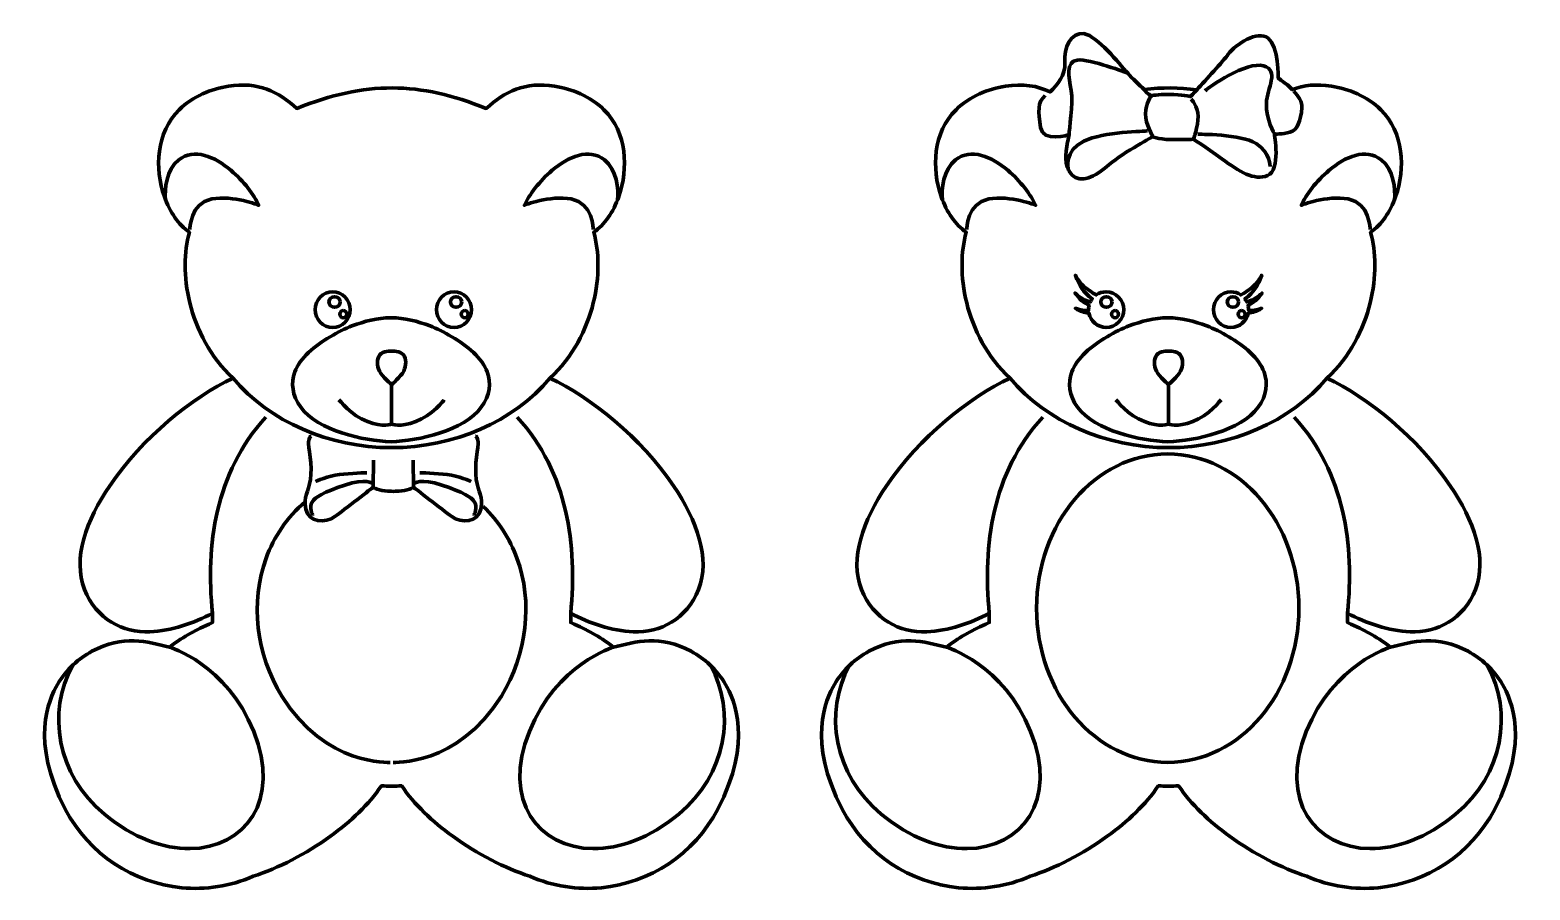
# Model space of a CAD drawing. Header units: centimetres. Extents: x -26.3 to 26.3, y -15.1 to 15.1.
import ezdxf

# ---------------------------------------------------------------- set-up
doc = ezdxf.new("R2010")
doc.units = ezdxf.units.CM
doc.header["$MEASUREMENT"] = 0
doc.layers.add('Camada 1', color=7, linetype='Continuous')

msp = doc.modelspace()

# ---------------------------------------------------------------- linework, layer by layer
at = {"layer": 'Camada 1', "color": 240, "lineweight": 200}
for centre, major_axis, ratio in [((-15.71075, 5.30932), (0, 0.62367), 0.98981833), ((-11.44481, 5.30932), (0, 0.62367), 0.98981833), ((-15.64077, 5.57872), (0.1994, 0), 0.92552658), ((-15.33741, 5.15022), (0, 0.12515), 0.96620056), ((-11.37482, 5.57872), (0.19941, 0), 0.92548017), ((-11.07147, 5.15022), (0, 0.12515), 0.96620056), ((11.46176, 5.57872), (0.1994, 0), 0.92552658), ((11.76511, 5.15022), (0, 0.12515), 0.96612066), ((15.90584, 5.57872), (0.1994, 0), 0.92552658), ((16.20919, 5.15022), (0, 0.12515), 0.96612066), ((13.61484, -5.16536), (0, 5.41199), 0.85096055)]:
    msp.add_ellipse(centre, major_axis=major_axis, ratio=ratio, dxfattribs=at)
for points, knots in [([(13.64033, -11.41958), (13.51941, -11.41392), (13.40065, -11.40826), (13.28185, -11.4026), (13.28185, -11.4026), (12.84806, -12.04671), (12.20995, -12.65369), (11.49179, -13.17327), (11.49179, -13.17327), (10.63325, -13.79436), (9.66017, -14.29066), (8.78465, -14.57613), (8.78465, -14.57613), (7.96852, -14.93315), (7.10597, -15.05696), (6.27202, -14.97637), (6.27202, -14.97637), (4.58556, -14.81335), (3.0159, -13.81426), (2.1831, -12.21716), (2.1831, -12.21716), (0.94425, -9.8413), (1.60029, -8.37231), (1.91148, -7.84335), (1.91148, -7.84335), (2.22266, -7.31438), (2.65742, -6.93431), (3.12092, -6.68197), (3.12092, -6.68197), (4.2113, -6.08823), (5.06068, -6.34192), (5.8423, -6.53246), (5.8423, -6.53246), (6.41383, -6.10878), (6.71305, -5.96254), (7.34846, -5.67541), (7.34846, -5.67541), (7.34846, -5.56512), (7.34846, -5.45478), (7.34846, -5.34448), (7.34846, -5.34448), (6.70762, -5.693), (5.90749, -5.96601), (5.15066, -5.99637), (5.15066, -5.99637), (4.20449, -6.03435), (3.27559, -5.55265), (2.86023, -4.50637), (2.86023, -4.50637), (2.43286, -3.42978), (2.9208, -2.07982), (3.74252, -0.87038), (3.74252, -0.87038), (4.88908, 0.81723), (6.6544, 2.2455), (8.0782, 2.90285), (8.0782, 2.90285), (7.2748, 3.64648), (6.78693, 4.60339), (6.55514, 5.54718), (6.55514, 5.54718), (6.33278, 6.45268), (6.34602, 7.34617), (6.54241, 8.02784), (6.54241, 8.02784), (6.16657, 8.2711), (5.85334, 8.73026), (5.66258, 9.27619), (5.66258, 9.27619), (5.31757, 10.26339), (5.37279, 11.53441), (6.18177, 12.32565), (6.18177, 12.32565), (6.66101, 12.79439), (7.31683, 13.05397), (7.91379, 13.15095), (7.91379, 13.15095), (8.53435, 13.25177), (9.03892, 13.16449), (9.48222, 12.95187), (9.48222, 12.95187), (9.74549, 13.18547), (10.03235, 13.5488), (10.00449, 13.98082), (10.00449, 13.98082), (9.97055, 14.5069), (10.18687, 15.02455), (10.67481, 14.99908), (10.67481, 14.99908), (11.15001, 14.89725), (11.90523, 13.95534), (12.21068, 13.60745), (12.21068, 13.60745), (12.37882, 13.41595), (12.61373, 13.19624), (12.79102, 13.03734), (12.79102, 13.03734), (13.411, 13.11046), (14.0189, 13.10457), (14.63523, 13.02072), (14.63523, 13.02072), (14.95653, 13.3705), (15.54654, 14.019), (15.7405, 14.27357), (15.7405, 14.27357), (16.01204, 14.62994), (16.76726, 15.12211), (17.14059, 14.83359), (17.14059, 14.83359), (17.51393, 14.54508), (17.49696, 13.4335), (17.49696, 13.4335), (17.49696, 13.4335), (17.49696, 13.4335), (17.75992, 13.26497), (17.9904, 13.03438), (17.9904, 13.03438), (18.38683, 13.18539), (18.83409, 13.2375), (19.36687, 13.15095), (19.36687, 13.15095), (19.96384, 13.05397), (20.61965, 12.79439), (21.0989, 12.32565), (21.0989, 12.32565), (21.90787, 11.53441), (21.9631, 10.26339), (21.61809, 9.27619), (21.61809, 9.27619), (21.42732, 8.73026), (21.1141, 8.2711), (20.73826, 8.02784), (20.73826, 8.02784), (20.93464, 7.34617), (20.94788, 6.45268), (20.72552, 5.54718), (20.72552, 5.54718), (20.49373, 4.60339), (20.00586, 3.64648), (19.20247, 2.90285), (19.20247, 2.90285), (20.62627, 2.2455), (22.39158, 0.81723), (23.53814, -0.87038), (23.53814, -0.87038), (24.35986, -2.07982), (24.8478, -3.42978), (24.42044, -4.50637), (24.42044, -4.50637), (24.00507, -5.55265), (23.07618, -6.03435), (22.13, -5.99637), (22.13, -5.99637), (21.37317, -5.96601), (20.57305, -5.693), (19.93221, -5.34448), (19.93221, -5.34448), (19.93221, -5.45478), (19.93221, -5.56512), (19.93221, -5.67541), (19.93221, -5.67541), (20.56762, -5.96254), (20.86683, -6.10878), (21.43836, -6.53246), (21.43836, -6.53246), (22.21998, -6.34192), (23.06937, -6.08823), (24.15974, -6.68197), (24.15974, -6.68197), (24.62325, -6.93431), (25.058, -7.31438), (25.36919, -7.84335), (25.36919, -7.84335), (25.68037, -8.37231), (26.33641, -9.8413), (25.09757, -12.21716), (25.09757, -12.21716), (24.26477, -13.81426), (22.69511, -14.81335), (21.00865, -14.97637), (21.00865, -14.97637), (20.17469, -15.05696), (19.31215, -14.93315), (18.49601, -14.57613), (18.49601, -14.57613), (17.62049, -14.29066), (16.64742, -13.79436), (15.78887, -13.17327), (15.78887, -13.17327), (15.07072, -12.65369), (14.43261, -12.04671), (13.99881, -11.4026), (13.99881, -11.4026), (13.88001, -11.40826), (13.76125, -11.41392), (13.64033, -11.41958)], [0, 0, 0, 0, 0.02, 0.02, 0.02, 0.02, 0.04, 0.04, 0.04, 0.04, 0.06, 0.06, 0.06, 0.06, 0.08, 0.08, 0.08, 0.08, 0.1, 0.1, 0.1, 0.1, 0.12, 0.12, 0.12, 0.12, 0.14, 0.14, 0.14, 0.14, 0.16, 0.16, 0.16, 0.16, 0.18, 0.18, 0.18, 0.18, 0.2, 0.2, 0.2, 0.2, 0.22, 0.22, 0.22, 0.22, 0.24, 0.24, 0.24, 0.24, 0.26, 0.26, 0.26, 0.26, 0.28, 0.28, 0.28, 0.28, 0.3, 0.3, 0.3, 0.3, 0.32, 0.32, 0.32, 0.32, 0.34, 0.34, 0.34, 0.34, 0.36, 0.36, 0.36, 0.36, 0.38, 0.38, 0.38, 0.38, 0.4, 0.4, 0.4, 0.4, 0.42, 0.42, 0.42, 0.42, 0.44, 0.44, 0.44, 0.44, 0.46, 0.46, 0.46, 0.46, 0.48, 0.48, 0.48, 0.48, 0.5, 0.5, 0.5, 0.5, 0.52, 0.52, 0.52, 0.52, 0.54, 0.54, 0.54, 0.54, 0.56, 0.56, 0.56, 0.56, 0.58, 0.58, 0.58, 0.58, 0.6, 0.6, 0.6, 0.6, 0.62, 0.62, 0.62, 0.62, 0.64, 0.64, 0.64, 0.64, 0.66, 0.66, 0.66, 0.66, 0.68, 0.68, 0.68, 0.68, 0.7, 0.7, 0.7, 0.7, 0.72, 0.72, 0.72, 0.72, 0.74, 0.74, 0.74, 0.74, 0.76, 0.76, 0.76, 0.76, 0.78, 0.78, 0.78, 0.78, 0.8, 0.8, 0.8, 0.8, 0.82, 0.82, 0.82, 0.82, 0.84, 0.84, 0.84, 0.84, 0.86, 0.86, 0.86, 0.86, 0.88, 0.88, 0.88, 0.88, 0.9, 0.9, 0.9, 0.9, 0.92, 0.92, 0.92, 0.92, 0.94, 0.94, 0.94, 0.94, 0.96, 0.96, 0.96, 0.96, 1, 1, 1, 1]), ([(10.1572, 11.45221), (10.14026, 11.62616), (10.30998, 12.52561), (10.22512, 13.00078), (10.22512, 13.00078), (10.14026, 13.47595), (10.02142, 14.019), (10.44571, 14.06991), (10.44571, 14.06991), (10.87, 14.12083), (12.21068, 13.60745), (12.21068, 13.60745)], [0, 0, 0, 0, 0.25, 0.25, 0.25, 0.25, 0.5, 0.5, 0.5, 0.5, 1, 1, 1, 1]), ([(17.36119, 11.47342), (17.36119, 11.47342), (17.06424, 11.98256), (17.08121, 12.54259), (17.08121, 12.54259), (17.09818, 13.10261), (17.55638, 13.69658), (16.97938, 13.86629), (16.97938, 13.86629), (16.40239, 14.03601), (15.02777, 13.11958), (14.92594, 12.98381)], [0, 0, 0, 0, 0.25, 0.25, 0.25, 0.25, 0.5, 0.5, 0.5, 0.5, 1, 1, 1, 1]), ([(-13.64033, -11.41958), (-13.76125, -11.41392), (-13.88001, -11.40826), (-13.99881, -11.4026), (-13.99881, -11.4026), (-14.43261, -12.04671), (-15.07072, -12.65369), (-15.78887, -13.17327), (-15.78887, -13.17327), (-16.64742, -13.79436), (-17.62049, -14.29066), (-18.49601, -14.57613), (-18.49601, -14.57613), (-19.31215, -14.93315), (-20.17469, -15.05696), (-21.00865, -14.97637), (-21.00865, -14.97637), (-22.69511, -14.81335), (-24.26477, -13.81426), (-25.09757, -12.21716), (-25.09757, -12.21716), (-26.33641, -9.8413), (-25.68037, -8.37231), (-25.36919, -7.84335), (-25.36919, -7.84335), (-25.058, -7.31438), (-24.62325, -6.93431), (-24.15974, -6.68197), (-24.15974, -6.68197), (-23.06937, -6.08823), (-22.21998, -6.34192), (-21.43836, -6.53246), (-21.43836, -6.53246), (-20.86683, -6.10878), (-20.56762, -5.96254), (-19.93221, -5.67541), (-19.93221, -5.67541), (-19.93221, -5.56512), (-19.93221, -5.45478), (-19.93221, -5.34448), (-19.93221, -5.34448), (-20.57305, -5.693), (-21.37317, -5.96601), (-22.13, -5.99637), (-22.13, -5.99637), (-23.07618, -6.03435), (-24.00507, -5.55265), (-24.42044, -4.50637), (-24.42044, -4.50637), (-24.8478, -3.42978), (-24.35986, -2.07982), (-23.53814, -0.87038), (-23.53814, -0.87038), (-22.39158, 0.81723), (-20.62627, 2.2455), (-19.20247, 2.90285), (-19.20247, 2.90285), (-20.00586, 3.64648), (-20.49373, 4.60339), (-20.72552, 5.54718), (-20.72552, 5.54718), (-20.94788, 6.45268), (-20.93464, 7.34617), (-20.73826, 8.02784), (-20.73826, 8.02784), (-21.1141, 8.2711), (-21.42732, 8.73026), (-21.61809, 9.27619), (-21.61809, 9.27619), (-21.9631, 10.26339), (-21.90787, 11.53441), (-21.0989, 12.32565), (-21.0989, 12.32565), (-20.61965, 12.79439), (-19.96384, 13.05397), (-19.36687, 13.15095), (-19.36687, 13.15095), (-18.32676, 13.31993), (-17.61237, 12.96056), (-16.96657, 12.36814), (-16.96657, 12.36814), (-14.57219, 13.3369), (-12.64905, 13.31989), (-10.3141, 12.36814), (-10.3141, 12.36814), (-9.66829, 12.96056), (-8.95391, 13.31993), (-7.91379, 13.15095), (-7.91379, 13.15095), (-7.31683, 13.05397), (-6.66101, 12.79439), (-6.18177, 12.32565), (-6.18177, 12.32565), (-5.37279, 11.53441), (-5.31757, 10.26339), (-5.66258, 9.27619), (-5.66258, 9.27619), (-5.85334, 8.73026), (-6.16657, 8.2711), (-6.54241, 8.02784), (-6.54241, 8.02784), (-6.34602, 7.34617), (-6.33278, 6.45268), (-6.55514, 5.54718), (-6.55514, 5.54718), (-6.78693, 4.60339), (-7.2748, 3.64648), (-8.0782, 2.90285), (-8.0782, 2.90285), (-6.6544, 2.2455), (-4.88908, 0.81723), (-3.74252, -0.87038), (-3.74252, -0.87038), (-2.9208, -2.07982), (-2.43286, -3.42978), (-2.86023, -4.50637), (-2.86023, -4.50637), (-3.27559, -5.55265), (-4.20449, -6.03435), (-5.15066, -5.99637), (-5.15066, -5.99637), (-5.90749, -5.96601), (-6.70762, -5.693), (-7.34846, -5.34448), (-7.34846, -5.34448), (-7.34846, -5.45478), (-7.34846, -5.56512), (-7.34846, -5.67541), (-7.34846, -5.67541), (-6.71305, -5.96254), (-6.41383, -6.10878), (-5.8423, -6.53246), (-5.8423, -6.53246), (-5.06068, -6.34192), (-4.2113, -6.08823), (-3.12092, -6.68197), (-3.12092, -6.68197), (-2.65742, -6.93431), (-2.22266, -7.31438), (-1.91148, -7.84335), (-1.91148, -7.84335), (-1.60029, -8.37231), (-0.94425, -9.8413), (-2.1831, -12.21716), (-2.1831, -12.21716), (-3.0159, -13.81426), (-4.58556, -14.81335), (-6.27202, -14.97637), (-6.27202, -14.97637), (-7.10597, -15.05696), (-7.96852, -14.93315), (-8.78465, -14.57613), (-8.78465, -14.57613), (-9.66017, -14.29066), (-10.63325, -13.79436), (-11.49179, -13.17327), (-11.49179, -13.17327), (-12.20995, -12.65369), (-12.84806, -12.04671), (-13.28185, -11.4026), (-13.28185, -11.4026), (-13.40065, -11.40826), (-13.51941, -11.41392), (-13.64033, -11.41958)], [0, 0, 0, 0, 0.02380952, 0.02380952, 0.02380952, 0.02380952, 0.04761905, 0.04761905, 0.04761905, 0.04761905, 0.07142857, 0.07142857, 0.07142857, 0.07142857, 0.0952381, 0.0952381, 0.0952381, 0.0952381, 0.11904762, 0.11904762, 0.11904762, 0.11904762, 0.14285714, 0.14285714, 0.14285714, 0.14285714, 0.16666667, 0.16666667, 0.16666667, 0.16666667, 0.19047619, 0.19047619, 0.19047619, 0.19047619, 0.21428571, 0.21428571, 0.21428571, 0.21428571, 0.23809524, 0.23809524, 0.23809524, 0.23809524, 0.26190476, 0.26190476, 0.26190476, 0.26190476, 0.28571429, 0.28571429, 0.28571429, 0.28571429, 0.30952381, 0.30952381, 0.30952381, 0.30952381, 0.33333333, 0.33333333, 0.33333333, 0.33333333, 0.35714286, 0.35714286, 0.35714286, 0.35714286, 0.38095238, 0.38095238, 0.38095238, 0.38095238, 0.4047619, 0.4047619, 0.4047619, 0.4047619, 0.42857143, 0.42857143, 0.42857143, 0.42857143, 0.45238095, 0.45238095, 0.45238095, 0.45238095, 0.47619048, 0.47619048, 0.47619048, 0.47619048, 0.5, 0.5, 0.5, 0.5, 0.52380952, 0.52380952, 0.52380952, 0.52380952, 0.54761905, 0.54761905, 0.54761905, 0.54761905, 0.57142857, 0.57142857, 0.57142857, 0.57142857, 0.5952381, 0.5952381, 0.5952381, 0.5952381, 0.61904762, 0.61904762, 0.61904762, 0.61904762, 0.64285714, 0.64285714, 0.64285714, 0.64285714, 0.66666667, 0.66666667, 0.66666667, 0.66666667, 0.69047619, 0.69047619, 0.69047619, 0.69047619, 0.71428571, 0.71428571, 0.71428571, 0.71428571, 0.73809524, 0.73809524, 0.73809524, 0.73809524, 0.76190476, 0.76190476, 0.76190476, 0.76190476, 0.78571429, 0.78571429, 0.78571429, 0.78571429, 0.80952381, 0.80952381, 0.80952381, 0.80952381, 0.83333333, 0.83333333, 0.83333333, 0.83333333, 0.85714286, 0.85714286, 0.85714286, 0.85714286, 0.88095238, 0.88095238, 0.88095238, 0.88095238, 0.9047619, 0.9047619, 0.9047619, 0.9047619, 0.92857143, 0.92857143, 0.92857143, 0.92857143, 0.95238095, 0.95238095, 0.95238095, 0.95238095, 1, 1, 1, 1]), ([(18.04482, 12.97807), (18.2108, 12.79985), (18.34581, 12.59204), (18.32853, 12.39831), (18.32853, 12.39831), (18.28608, 11.92314), (18.16735, 11.60915), (17.90428, 11.5328), (17.90428, 11.5328), (17.6412, 11.45644), (17.36119, 11.47342), (17.36119, 11.47342), (17.36119, 11.47342), (17.36119, 11.47342), (17.59036, 10.20063), (17.12366, 10.01394), (17.12366, 10.01394), (16.65696, 9.82725), (16.12241, 10.14967), (15.51994, 10.5994), (15.51994, 10.5994), (14.91747, 11.04913), (14.51019, 11.28673), (14.51019, 11.28673), (14.51019, 11.28673), (14.51019, 11.28673), (14.07744, 11.26972), (13.6956, 11.27822), (13.6956, 11.27822), (13.31375, 11.28673), (12.98279, 11.39702), (13.08039, 11.39702), (13.08039, 11.39702), (13.17798, 11.39702), (12.07491, 10.84974), (11.55729, 10.40001), (11.55729, 10.40001), (11.03968, 9.95029), (10.56451, 9.72969), (10.25056, 10.04365), (10.25056, 10.04365), (9.9366, 10.3576), (10.06391, 10.90916), (10.07238, 11.01946), (10.07238, 11.01946), (10.08084, 11.12975), (10.1572, 11.45221), (10.1572, 11.45221), (10.1572, 11.45221), (10.1572, 11.45221), (9.2238, 11.15527), (9.14745, 11.70678), (9.14745, 11.70678), (9.07109, 12.2583), (9.02864, 12.60624), (9.31716, 12.81836)], [0, 0, 0, 0, 0.06666667, 0.06666667, 0.06666667, 0.06666667, 0.13333333, 0.13333333, 0.13333333, 0.13333333, 0.2, 0.2, 0.2, 0.2, 0.26666667, 0.26666667, 0.26666667, 0.26666667, 0.33333333, 0.33333333, 0.33333333, 0.33333333, 0.4, 0.4, 0.4, 0.4, 0.46666667, 0.46666667, 0.46666667, 0.46666667, 0.53333333, 0.53333333, 0.53333333, 0.53333333, 0.6, 0.6, 0.6, 0.6, 0.66666667, 0.66666667, 0.66666667, 0.66666667, 0.73333333, 0.73333333, 0.73333333, 0.73333333, 0.8, 0.8, 0.8, 0.8, 0.86666667, 0.86666667, 0.86666667, 0.86666667, 1, 1, 1, 1]), ([(12.70536, 13.11485), (13.01081, 12.76695), (13.04225, 12.81833), (13.04225, 12.81833), (13.04225, 12.81833), (13.04225, 12.81833), (13.25865, 12.86077), (13.67866, 12.86077), (13.67866, 12.86077), (14.09868, 12.86077), (14.42114, 12.78865), (14.42114, 12.78865), (14.42114, 12.78865), (14.42114, 12.78865), (14.5142, 12.88891), (14.65201, 13.03903)], [0, 0, 0, 0, 0.2, 0.2, 0.2, 0.2, 0.4, 0.4, 0.4, 0.4, 0.6, 0.6, 0.6, 0.6, 1, 1, 1, 1]), ([(13.04225, 12.81833), (13.04225, 12.81833), (12.84706, 12.55952), (12.83855, 12.18618), (12.83855, 12.18618), (12.83005, 11.81285), (13.08635, 11.39487), (13.08635, 11.39487)], [0, 0, 0, 0, 0.33333333, 0.33333333, 0.33333333, 0.33333333, 1, 1, 1, 1]), ([(14.44227, 12.69533), (14.44227, 12.69533), (14.6714, 12.45773), (14.67987, 12.09286), (14.67987, 12.09286), (14.68834, 11.72799), (14.51019, 11.28673), (14.51019, 11.28673)], [0, 0, 0, 0, 0.33333333, 0.33333333, 0.33333333, 0.33333333, 1, 1, 1, 1]), ([(10.13353, 10.20571), (10.09889, 10.28494), (9.97898, 10.87094), (10.66627, 11.21884), (10.66627, 11.21884), (11.35356, 11.56674), (12.83774, 11.55362), (12.90636, 11.58371)], [0, 0, 0, 0, 0.33333333, 0.33333333, 0.33333333, 0.33333333, 1, 1, 1, 1]), ([(14.67133, 11.46499), (14.67133, 11.46499), (16.19873, 11.47353), (16.7163, 11.14261), (16.7163, 11.14261), (17.23388, 10.81168), (17.20844, 10.32801), (17.20844, 10.32801)], [0, 0, 0, 0, 0.33333333, 0.33333333, 0.33333333, 0.33333333, 1, 1, 1, 1]), ([(-20.72352, 8.12474), (-20.72352, 8.12474), (-20.71501, 9.0581), (-19.95133, 9.19388), (-19.95133, 9.19388), (-19.18765, 9.32965), (-18.30521, 8.97325), (-18.30521, 8.97325), (-18.30521, 8.97325), (-18.46803, 9.33635), (-18.83563, 9.82336), (-19.27851, 10.19812), (-19.27851, 10.19812), (-19.85832, 10.6888), (-20.56731, 10.98721), (-21.11464, 10.56357), (-21.11464, 10.56357), (-21.54323, 10.23184), (-21.62505, 9.53058), (-21.57421, 9.15762)], [0, 0, 0, 0, 0.16666667, 0.16666667, 0.16666667, 0.16666667, 0.33333333, 0.33333333, 0.33333333, 0.33333333, 0.5, 0.5, 0.5, 0.5, 0.66666667, 0.66666667, 0.66666667, 0.66666667, 1, 1, 1, 1]), ([(-6.55715, 8.12474), (-6.55715, 8.12474), (-6.56565, 9.0581), (-7.32933, 9.19388), (-7.32933, 9.19388), (-8.09301, 9.32965), (-8.97546, 8.97325), (-8.97546, 8.97325), (-8.97546, 8.97325), (-8.81263, 9.33635), (-8.44503, 9.82336), (-8.00215, 10.19812), (-8.00215, 10.19812), (-7.42235, 10.6888), (-6.71335, 10.98721), (-6.16603, 10.56357), (-6.16603, 10.56357), (-5.73743, 10.23184), (-5.65561, 9.53058), (-5.70645, 9.15762)], [0, 0, 0, 0, 0.16666667, 0.16666667, 0.16666667, 0.16666667, 0.33333333, 0.33333333, 0.33333333, 0.33333333, 0.5, 0.5, 0.5, 0.5, 0.66666667, 0.66666667, 0.66666667, 0.66666667, 1, 1, 1, 1]), ([(6.55715, 8.12474), (6.55715, 8.12474), (6.56565, 9.0581), (7.32933, 9.19388), (7.32933, 9.19388), (8.09301, 9.32965), (8.97546, 8.97325), (8.97546, 8.97325), (8.97546, 8.97325), (8.81263, 9.33635), (8.44503, 9.82336), (8.00215, 10.19812), (8.00215, 10.19812), (7.42235, 10.6888), (6.71335, 10.98721), (6.16603, 10.56357), (6.16603, 10.56357), (5.73743, 10.23184), (5.65561, 9.53058), (5.70645, 9.15762)], [0, 0, 0, 0, 0.16666667, 0.16666667, 0.16666667, 0.16666667, 0.33333333, 0.33333333, 0.33333333, 0.33333333, 0.5, 0.5, 0.5, 0.5, 0.66666667, 0.66666667, 0.66666667, 0.66666667, 1, 1, 1, 1]), ([(20.72352, 8.12474), (20.72352, 8.12474), (20.71501, 9.0581), (19.95133, 9.19388), (19.95133, 9.19388), (19.18765, 9.32965), (18.30521, 8.97325), (18.30521, 8.97325), (18.30521, 8.97325), (18.46803, 9.33635), (18.83563, 9.82336), (19.27851, 10.19812), (19.27851, 10.19812), (19.85832, 10.6888), (20.56731, 10.98721), (21.11464, 10.56357), (21.11464, 10.56357), (21.54323, 10.23184), (21.62505, 9.53058), (21.57421, 9.15762)], [0, 0, 0, 0, 0.16666667, 0.16666667, 0.16666667, 0.16666667, 0.33333333, 0.33333333, 0.33333333, 0.33333333, 0.5, 0.5, 0.5, 0.5, 0.66666667, 0.66666667, 0.66666667, 0.66666667, 1, 1, 1, 1]), ([(11.45234, 5.93299), (11.32448, 5.93299), (11.20569, 5.89371), (11.10717, 5.82645), (11.10717, 5.82645), (11.00131, 5.88575), (10.80601, 6.00229), (10.67072, 6.12528), (10.67072, 6.12528), (10.47669, 6.30167), (10.37085, 6.51775), (10.37085, 6.51775), (10.37085, 6.51775), (10.50639, 6.13654), (10.65196, 5.92235), (10.96267, 5.68906), (10.96267, 5.68906), (10.93743, 5.65589), (10.91541, 5.62008), (10.8971, 5.58211), (10.8971, 5.58211), (10.82563, 5.60286), (10.75, 5.62859), (10.68499, 5.65892), (10.68499, 5.65892), (10.49411, 5.74797), (10.36143, 5.88848), (10.36143, 5.88848), (10.36143, 5.88848), (10.51785, 5.67967), (10.65358, 5.55498), (10.8531, 5.45966), (10.8531, 5.45966), (10.84129, 5.41151), (10.83503, 5.36115), (10.83503, 5.30931), (10.83503, 5.30931), (10.83503, 5.30207), (10.8352, 5.29487), (10.83544, 5.28769), (10.83544, 5.28769), (10.7843, 5.2832), (10.73104, 5.2809), (10.68246, 5.28337), (10.68246, 5.28337), (10.51473, 5.2919), (10.37456, 5.3559), (10.37456, 5.3559), (10.37456, 5.3559), (10.54607, 5.25259), (10.68003, 5.20109), (10.84675, 5.18794), (10.84675, 5.18794), (10.90265, 4.9016), (11.15252, 4.68564), (11.45234, 4.68564), (11.45234, 4.68564), (11.79327, 4.68564), (12.06965, 4.96488), (12.06965, 5.30931), (12.06965, 5.30931), (12.06965, 5.65375), (11.79327, 5.93299), (11.45234, 5.93299)], [0, 0, 0, 0, 0.05882353, 0.05882353, 0.05882353, 0.05882353, 0.11764706, 0.11764706, 0.11764706, 0.11764706, 0.17647059, 0.17647059, 0.17647059, 0.17647059, 0.23529412, 0.23529412, 0.23529412, 0.23529412, 0.29411765, 0.29411765, 0.29411765, 0.29411765, 0.35294118, 0.35294118, 0.35294118, 0.35294118, 0.41176471, 0.41176471, 0.41176471, 0.41176471, 0.47058824, 0.47058824, 0.47058824, 0.47058824, 0.52941176, 0.52941176, 0.52941176, 0.52941176, 0.58823529, 0.58823529, 0.58823529, 0.58823529, 0.64705882, 0.64705882, 0.64705882, 0.64705882, 0.70588235, 0.70588235, 0.70588235, 0.70588235, 0.76470588, 0.76470588, 0.76470588, 0.76470588, 0.82352941, 0.82352941, 0.82352941, 0.82352941, 0.88235294, 0.88235294, 0.88235294, 0.88235294, 1, 1, 1, 1]), ([(15.83584, 5.93299), (15.9637, 5.93299), (16.08249, 5.89371), (16.18101, 5.82645), (16.18101, 5.82645), (16.28687, 5.88575), (16.48217, 6.00229), (16.61746, 6.12528), (16.61746, 6.12528), (16.81149, 6.30167), (16.91733, 6.51775), (16.91733, 6.51775), (16.91733, 6.51775), (16.78179, 6.13654), (16.63622, 5.92235), (16.32551, 5.68906), (16.32551, 5.68906), (16.35075, 5.65589), (16.37277, 5.62008), (16.39108, 5.58211), (16.39108, 5.58211), (16.46255, 5.60286), (16.53818, 5.62859), (16.60319, 5.65892), (16.60319, 5.65892), (16.79407, 5.74797), (16.92675, 5.88848), (16.92675, 5.88848), (16.92675, 5.88848), (16.77033, 5.67967), (16.6346, 5.55498), (16.43508, 5.45966), (16.43508, 5.45966), (16.44689, 5.41151), (16.45315, 5.36115), (16.45315, 5.30931), (16.45315, 5.30931), (16.45315, 5.30207), (16.45298, 5.29487), (16.45274, 5.28769), (16.45274, 5.28769), (16.50388, 5.2832), (16.55714, 5.2809), (16.60572, 5.28337), (16.60572, 5.28337), (16.77345, 5.2919), (16.91362, 5.3559), (16.91362, 5.3559), (16.91362, 5.3559), (16.74211, 5.25259), (16.60815, 5.20109), (16.44143, 5.18794), (16.44143, 5.18794), (16.38553, 4.9016), (16.13566, 4.68564), (15.83584, 4.68564), (15.83584, 4.68564), (15.49491, 4.68564), (15.21853, 4.96488), (15.21853, 5.30931), (15.21853, 5.30931), (15.21853, 5.65375), (15.49491, 5.93299), (15.83584, 5.93299)], [0, 0, 0, 0, 0.05882353, 0.05882353, 0.05882353, 0.05882353, 0.11764706, 0.11764706, 0.11764706, 0.11764706, 0.17647059, 0.17647059, 0.17647059, 0.17647059, 0.23529412, 0.23529412, 0.23529412, 0.23529412, 0.29411765, 0.29411765, 0.29411765, 0.29411765, 0.35294118, 0.35294118, 0.35294118, 0.35294118, 0.41176471, 0.41176471, 0.41176471, 0.41176471, 0.47058824, 0.47058824, 0.47058824, 0.47058824, 0.52941176, 0.52941176, 0.52941176, 0.52941176, 0.58823529, 0.58823529, 0.58823529, 0.58823529, 0.64705882, 0.64705882, 0.64705882, 0.64705882, 0.70588235, 0.70588235, 0.70588235, 0.70588235, 0.76470588, 0.76470588, 0.76470588, 0.76470588, 0.82352941, 0.82352941, 0.82352941, 0.82352941, 0.88235294, 0.88235294, 0.88235294, 0.88235294, 1, 1, 1, 1]), ([(-13.65946, 0.6723), (-14.64493, 0.7079), (-16.20916, 1.05691), (-16.83064, 1.8876), (-16.83064, 1.8876), (-17.1399, 2.30092), (-17.17373, 2.73718), (-17.03565, 3.12179), (-17.03565, 3.12179), (-16.9484, 3.36485), (-16.77295, 3.59491), (-16.55271, 3.8035), (-16.55271, 3.8035), (-16.10952, 4.22325), (-15.48461, 4.55652), (-15.03031, 4.73547), (-15.03031, 4.73547), (-14.59251, 4.90792), (-14.13089, 5.01314), (-13.65946, 5.02526), (-13.65946, 5.02526), (-13.18803, 5.01314), (-12.72641, 4.90792), (-12.28861, 4.73547), (-12.28861, 4.73547), (-11.8343, 4.55652), (-11.2094, 4.22325), (-10.76621, 3.8035), (-10.76621, 3.8035), (-10.54596, 3.59491), (-10.37051, 3.36485), (-10.28327, 3.12179), (-10.28327, 3.12179), (-10.14519, 2.73718), (-10.17902, 2.30092), (-10.48828, 1.8876), (-10.48828, 1.8876), (-11.10976, 1.05691), (-12.67399, 0.7079), (-13.65946, 0.6723)], [0, 0, 0, 0, 0.09090909, 0.09090909, 0.09090909, 0.09090909, 0.18181818, 0.18181818, 0.18181818, 0.18181818, 0.27272727, 0.27272727, 0.27272727, 0.27272727, 0.36363636, 0.36363636, 0.36363636, 0.36363636, 0.45454545, 0.45454545, 0.45454545, 0.45454545, 0.54545455, 0.54545455, 0.54545455, 0.54545455, 0.63636364, 0.63636364, 0.63636364, 0.63636364, 0.72727273, 0.72727273, 0.72727273, 0.72727273, 0.81818182, 0.81818182, 0.81818182, 0.81818182, 1, 1, 1, 1]), ([(13.62121, 0.6723), (12.63574, 0.7079), (11.07151, 1.05691), (10.45002, 1.8876), (10.45002, 1.8876), (10.14076, 2.30092), (10.10694, 2.73718), (10.24502, 3.12179), (10.24502, 3.12179), (10.33226, 3.36485), (10.50771, 3.59491), (10.72796, 3.8035), (10.72796, 3.8035), (11.17114, 4.22325), (11.79605, 4.55652), (12.25036, 4.73547), (12.25036, 4.73547), (12.68815, 4.90792), (13.14977, 5.01314), (13.62121, 5.02526), (13.62121, 5.02526), (14.09264, 5.01314), (14.55426, 4.90792), (14.99205, 4.73547), (14.99205, 4.73547), (15.44636, 4.55652), (16.07127, 4.22325), (16.51445, 3.8035), (16.51445, 3.8035), (16.7347, 3.59491), (16.91015, 3.36485), (16.99739, 3.12179), (16.99739, 3.12179), (17.13548, 2.73718), (17.10165, 2.30092), (16.79239, 1.8876), (16.79239, 1.8876), (16.17091, 1.05691), (14.60667, 0.7079), (13.62121, 0.6723)], [0, 0, 0, 0, 0.09090909, 0.09090909, 0.09090909, 0.09090909, 0.18181818, 0.18181818, 0.18181818, 0.18181818, 0.27272727, 0.27272727, 0.27272727, 0.27272727, 0.36363636, 0.36363636, 0.36363636, 0.36363636, 0.45454545, 0.45454545, 0.45454545, 0.45454545, 0.54545455, 0.54545455, 0.54545455, 0.54545455, 0.63636364, 0.63636364, 0.63636364, 0.63636364, 0.72727273, 0.72727273, 0.72727273, 0.72727273, 0.81818182, 0.81818182, 0.81818182, 0.81818182, 1, 1, 1, 1]), ([(-13.63825, 2.68541), (-13.63825, 2.68541), (-13.96495, 2.94849), (-14.06254, 3.15211), (-14.06254, 3.15211), (-14.16014, 3.35573), (-14.16014, 3.58064), (-14.04981, 3.72491), (-14.04981, 3.72491), (-13.93947, 3.86919), (-13.66373, 3.84795), (-13.63825, 3.84795), (-13.63825, 3.84795), (-13.61278, 3.84795), (-13.33704, 3.86919), (-13.2267, 3.72491), (-13.2267, 3.72491), (-13.11637, 3.58064), (-13.11637, 3.35573), (-13.21396, 3.15211), (-13.21396, 3.15211), (-13.31156, 2.94849), (-13.63825, 2.68541), (-13.63825, 2.68541)], [0, 0, 0, 0, 0.14285714, 0.14285714, 0.14285714, 0.14285714, 0.28571429, 0.28571429, 0.28571429, 0.28571429, 0.42857143, 0.42857143, 0.42857143, 0.42857143, 0.57142857, 0.57142857, 0.57142857, 0.57142857, 0.71428571, 0.71428571, 0.71428571, 0.71428571, 1, 1, 1, 1]), ([(13.64241, 2.68541), (13.64241, 2.68541), (13.31572, 2.94849), (13.21812, 3.15211), (13.21812, 3.15211), (13.12053, 3.35573), (13.12053, 3.58064), (13.23086, 3.72491), (13.23086, 3.72491), (13.34119, 3.86919), (13.61693, 3.84795), (13.64241, 3.84795), (13.64241, 3.84795), (13.66789, 3.84795), (13.94363, 3.86919), (14.05396, 3.72491), (14.05396, 3.72491), (14.1643, 3.58064), (14.1643, 3.35573), (14.0667, 3.15211), (14.0667, 3.15211), (13.9691, 2.94849), (13.64241, 2.68541), (13.64241, 2.68541)], [0, 0, 0, 0, 0.14285714, 0.14285714, 0.14285714, 0.14285714, 0.28571429, 0.28571429, 0.28571429, 0.28571429, 0.42857143, 0.42857143, 0.42857143, 0.42857143, 0.57142857, 0.57142857, 0.57142857, 0.57142857, 0.71428571, 0.71428571, 0.71428571, 0.71428571, 1, 1, 1, 1]), ([(-19.20247, 2.90285), (-17.90724, 1.37199), (-15.84006, 0.46653), (-13.64033, 0.46653), (-13.64033, 0.46653), (-11.44061, 0.46653), (-9.37343, 1.37199), (-8.0782, 2.90285)], [0, 0, 0, 0, 0.33333333, 0.33333333, 0.33333333, 0.33333333, 1, 1, 1, 1]), ([(8.0782, 2.90285), (9.37343, 1.37199), (11.44061, 0.46653), (13.64033, 0.46653), (13.64033, 0.46653), (15.84006, 0.46653), (17.90724, 1.37199), (19.20247, 2.90285)], [0, 0, 0, 0, 0.33333333, 0.33333333, 0.33333333, 0.33333333, 1, 1, 1, 1]), ([(-15.48804, 2.14663), (-15.48804, 2.14663), (-15.04682, 1.59084), (-14.48679, 1.37868), (-14.48679, 1.37868), (-13.92677, 1.16652), (-13.63825, 1.28959), (-13.63825, 1.28959)], [0, 0, 0, 0, 0.33333333, 0.33333333, 0.33333333, 0.33333333, 1, 1, 1, 1]), ([(-11.78847, 2.14663), (-11.78847, 2.14663), (-12.22969, 1.59084), (-12.78971, 1.37868), (-12.78971, 1.37868), (-13.34974, 1.16652), (-13.63825, 1.28959), (-13.63825, 1.28959)], [0, 0, 0, 0, 0.33333333, 0.33333333, 0.33333333, 0.33333333, 1, 1, 1, 1]), ([(11.79262, 2.14663), (11.79262, 2.14663), (12.23385, 1.59084), (12.79387, 1.37868), (12.79387, 1.37868), (13.35389, 1.16652), (13.64241, 1.28959), (13.64241, 1.28959)], [0, 0, 0, 0, 0.33333333, 0.33333333, 0.33333333, 0.33333333, 1, 1, 1, 1]), ([(15.4922, 2.14663), (15.4922, 2.14663), (15.05097, 1.59084), (14.49095, 1.37868), (14.49095, 1.37868), (13.93093, 1.16652), (13.64241, 1.28959), (13.64241, 1.28959)], [0, 0, 0, 0, 0.33333333, 0.33333333, 0.33333333, 0.33333333, 1, 1, 1, 1]), ([(-10.69174, 0.87384), (-10.69174, 0.87384), (-10.60689, 0.81978), (-10.59842, 0.67561), (-10.59842, 0.67561), (-10.58995, 0.53143), (-10.74266, -0.18939), (-10.66627, -0.64888), (-10.66627, -0.64888), (-10.58988, -1.10838), (-10.4202, -1.22558), (-10.50506, -1.6941), (-10.50506, -1.6941), (-10.58991, -2.16262), (-11.20085, -2.19871), (-11.52331, -1.95539), (-11.52331, -1.95539), (-11.84577, -1.71208), (-12.86399, -0.92824), (-12.86399, -0.92824), (-12.86399, -0.92824), (-12.86399, -0.92824), (-13.09309, -1.05439), (-13.39007, -1.06338), (-13.39007, -1.06338), (-13.56721, -1.06874), (-13.58846, -1.06874), (-13.7656, -1.06338), (-13.7656, -1.06338), (-14.06258, -1.05439), (-14.29168, -0.92824), (-14.29168, -0.92824), (-14.29168, -0.92824), (-14.29168, -0.92824), (-15.3099, -1.71208), (-15.63236, -1.95539), (-15.63236, -1.95539), (-15.95482, -2.19871), (-16.56575, -2.16262), (-16.65061, -1.6941), (-16.65061, -1.6941), (-16.73547, -1.22558), (-16.56579, -1.10838), (-16.4894, -0.64888), (-16.4894, -0.64888), (-16.41301, -0.18939), (-16.56572, 0.53143), (-16.55725, 0.67561), (-16.55725, 0.67561), (-16.54878, 0.81978), (-16.46392, 0.87384), (-16.46392, 0.87384)], [0, 0, 0, 0, 0.07142857, 0.07142857, 0.07142857, 0.07142857, 0.14285714, 0.14285714, 0.14285714, 0.14285714, 0.21428571, 0.21428571, 0.21428571, 0.21428571, 0.28571429, 0.28571429, 0.28571429, 0.28571429, 0.35714286, 0.35714286, 0.35714286, 0.35714286, 0.42857143, 0.42857143, 0.42857143, 0.42857143, 0.5, 0.5, 0.5, 0.5, 0.57142857, 0.57142857, 0.57142857, 0.57142857, 0.64285714, 0.64285714, 0.64285714, 0.64285714, 0.71428571, 0.71428571, 0.71428571, 0.71428571, 0.78571429, 0.78571429, 0.78571429, 0.78571429, 0.85714286, 0.85714286, 0.85714286, 0.85714286, 1, 1, 1, 1]), ([(-16.31118, -0.72097), (-16.31118, -0.72097), (-15.85299, -0.52273), (-15.47115, -0.4777), (-15.47115, -0.4777), (-15.0893, -0.43267), (-14.51231, -0.41464), (-14.51231, -0.41464)], [0, 0, 0, 0, 0.33333333, 0.33333333, 0.33333333, 0.33333333, 1, 1, 1, 1]), ([(-10.84449, -0.72097), (-10.84449, -0.72097), (-11.30268, -0.52273), (-11.68452, -0.4777), (-11.68452, -0.4777), (-12.06636, -0.43267), (-12.64336, -0.41464), (-12.64336, -0.41464)], [0, 0, 0, 0, 0.33333333, 0.33333333, 0.33333333, 0.33333333, 1, 1, 1, 1]), ([(-14.30018, -0.79306), (-14.30018, -0.79306), (-14.53775, -0.59482), (-15.28446, -0.84712), (-15.28446, -0.84712), (-16.03117, -1.09943), (-16.31969, -1.27057), (-16.42998, -1.4418), (-16.42998, -1.4418), (-16.54028, -1.61302), (-16.41301, -1.91036), (-16.41301, -1.91036)], [0, 0, 0, 0, 0.25, 0.25, 0.25, 0.25, 0.5, 0.5, 0.5, 0.5, 1, 1, 1, 1]), ([(-12.85548, -0.79306), (-12.85548, -0.79306), (-12.61792, -0.59482), (-11.87121, -0.84712), (-11.87121, -0.84712), (-11.1245, -1.09943), (-10.83598, -1.27057), (-10.72569, -1.4418), (-10.72569, -1.4418), (-10.61539, -1.61302), (-10.74266, -1.91036), (-10.74266, -1.91036)], [0, 0, 0, 0, 0.25, 0.25, 0.25, 0.25, 0.5, 0.5, 0.5, 0.5, 1, 1, 1, 1]), ([(-13.69417, -10.57735), (-13.69417, -10.57735), (-15.95124, -10.73005), (-17.49557, -8.25236), (-17.49557, -8.25236), (-18.40407, -6.78029), (-18.60808, -4.95664), (-18.04424, -3.41211), (-18.04424, -3.41211), (-17.77031, -2.66178), (-17.31512, -1.97726), (-16.67139, -1.43098)], [0, 0, 0, 0, 0.25, 0.25, 0.25, 0.25, 0.5, 0.5, 0.5, 0.5, 1, 1, 1, 1]), ([(-13.58649, -10.57735), (-13.58649, -10.57735), (-11.32943, -10.73005), (-9.78509, -8.25236), (-9.78509, -8.25236), (-8.87659, -6.78029), (-8.67259, -4.95664), (-9.23642, -3.41211), (-9.23642, -3.41211), (-9.48322, -2.73614), (-9.87715, -2.1135), (-10.42347, -1.59735)], [0, 0, 0, 0, 0.25, 0.25, 0.25, 0.25, 0.5, 0.5, 0.5, 0.5, 1, 1, 1, 1]), ([(-21.43836, -6.53246), (-21.43836, -6.53246), (-19.43041, -7.13243), (-18.48004, -9.49136), (-18.48004, -9.49136), (-17.49965, -11.9248), (-18.802, -13.58863), (-20.71994, -13.60606), (-20.71994, -13.60606), (-21.64114, -13.61445), (-22.70442, -13.243), (-23.72495, -12.39465), (-23.72495, -12.39465), (-25.40198, -11.0006), (-25.7446, -8.82346), (-24.84392, -7.18007)], [0, 0, 0, 0, 0.2, 0.2, 0.2, 0.2, 0.4, 0.4, 0.4, 0.4, 0.6, 0.6, 0.6, 0.6, 1, 1, 1, 1]), ([(-5.8423, -6.53246), (-5.8423, -6.53246), (-7.85026, -7.13243), (-8.80063, -9.49136), (-8.80063, -9.49136), (-9.78101, -11.9248), (-8.47867, -13.58863), (-6.56072, -13.60606), (-6.56072, -13.60606), (-5.63953, -13.61445), (-4.57624, -13.243), (-3.55572, -12.39465), (-3.55572, -12.39465), (-1.87869, -11.0006), (-1.53606, -8.82346), (-2.43675, -7.18007)], [0, 0, 0, 0, 0.2, 0.2, 0.2, 0.2, 0.4, 0.4, 0.4, 0.4, 0.6, 0.6, 0.6, 0.6, 1, 1, 1, 1]), ([(5.8423, -6.53246), (5.8423, -6.53246), (7.85026, -7.13243), (8.80063, -9.49136), (8.80063, -9.49136), (9.78101, -11.9248), (8.47867, -13.58863), (6.56072, -13.60606), (6.56072, -13.60606), (5.63953, -13.61445), (4.57624, -13.243), (3.55572, -12.39465), (3.55572, -12.39465), (1.87869, -11.0006), (1.53606, -8.82346), (2.43675, -7.18007)], [0, 0, 0, 0, 0.2, 0.2, 0.2, 0.2, 0.4, 0.4, 0.4, 0.4, 0.6, 0.6, 0.6, 0.6, 1, 1, 1, 1]), ([(21.43836, -6.53246), (21.43836, -6.53246), (19.43041, -7.13243), (18.48004, -9.49136), (18.48004, -9.49136), (17.49965, -11.9248), (18.802, -13.58863), (20.71994, -13.60606), (20.71994, -13.60606), (21.64114, -13.61445), (22.70442, -13.243), (23.72495, -12.39465), (23.72495, -12.39465), (25.40198, -11.0006), (25.7446, -8.82346), (24.84392, -7.18007)], [0, 0, 0, 0, 0.2, 0.2, 0.2, 0.2, 0.4, 0.4, 0.4, 0.4, 0.6, 0.6, 0.6, 0.6, 1, 1, 1, 1])]:
    msp.add_open_spline(points, degree=3, knots=knots, dxfattribs=at)
for points in [[(-13.63825, 1.28959), (-13.63825, 1.28959), (-13.63825, 2.68541), (-13.63825, 2.68541)], [(13.64241, 1.28959), (13.64241, 1.28959), (13.64241, 2.68541), (13.64241, 2.68541)], [(-19.93221, -5.34448), (-20.16284, -2.95392), (-19.84134, -0.43562), (-18.05556, 1.53958)], [(-7.34846, -5.34448), (-7.11782, -2.95392), (-7.43932, -0.43562), (-9.22511, 1.53958)], [(7.34846, -5.34448), (7.11782, -2.95392), (7.43932, -0.43562), (9.22511, 1.53958)], [(19.93221, -5.34448), (20.16284, -2.95392), (19.84134, -0.43562), (18.05556, 1.53958)], [(-14.29168, -0.92824), (-14.29168, -0.92824), (-14.27471, 0.02687), (-14.27471, 0.02687)], [(-12.86399, -0.92824), (-12.86399, -0.92824), (-12.88096, 0.02687), (-12.88096, 0.02687)]]:
    msp.add_open_spline(points, degree=3, dxfattribs=at)

doc.saveas('drawing.dxf')
